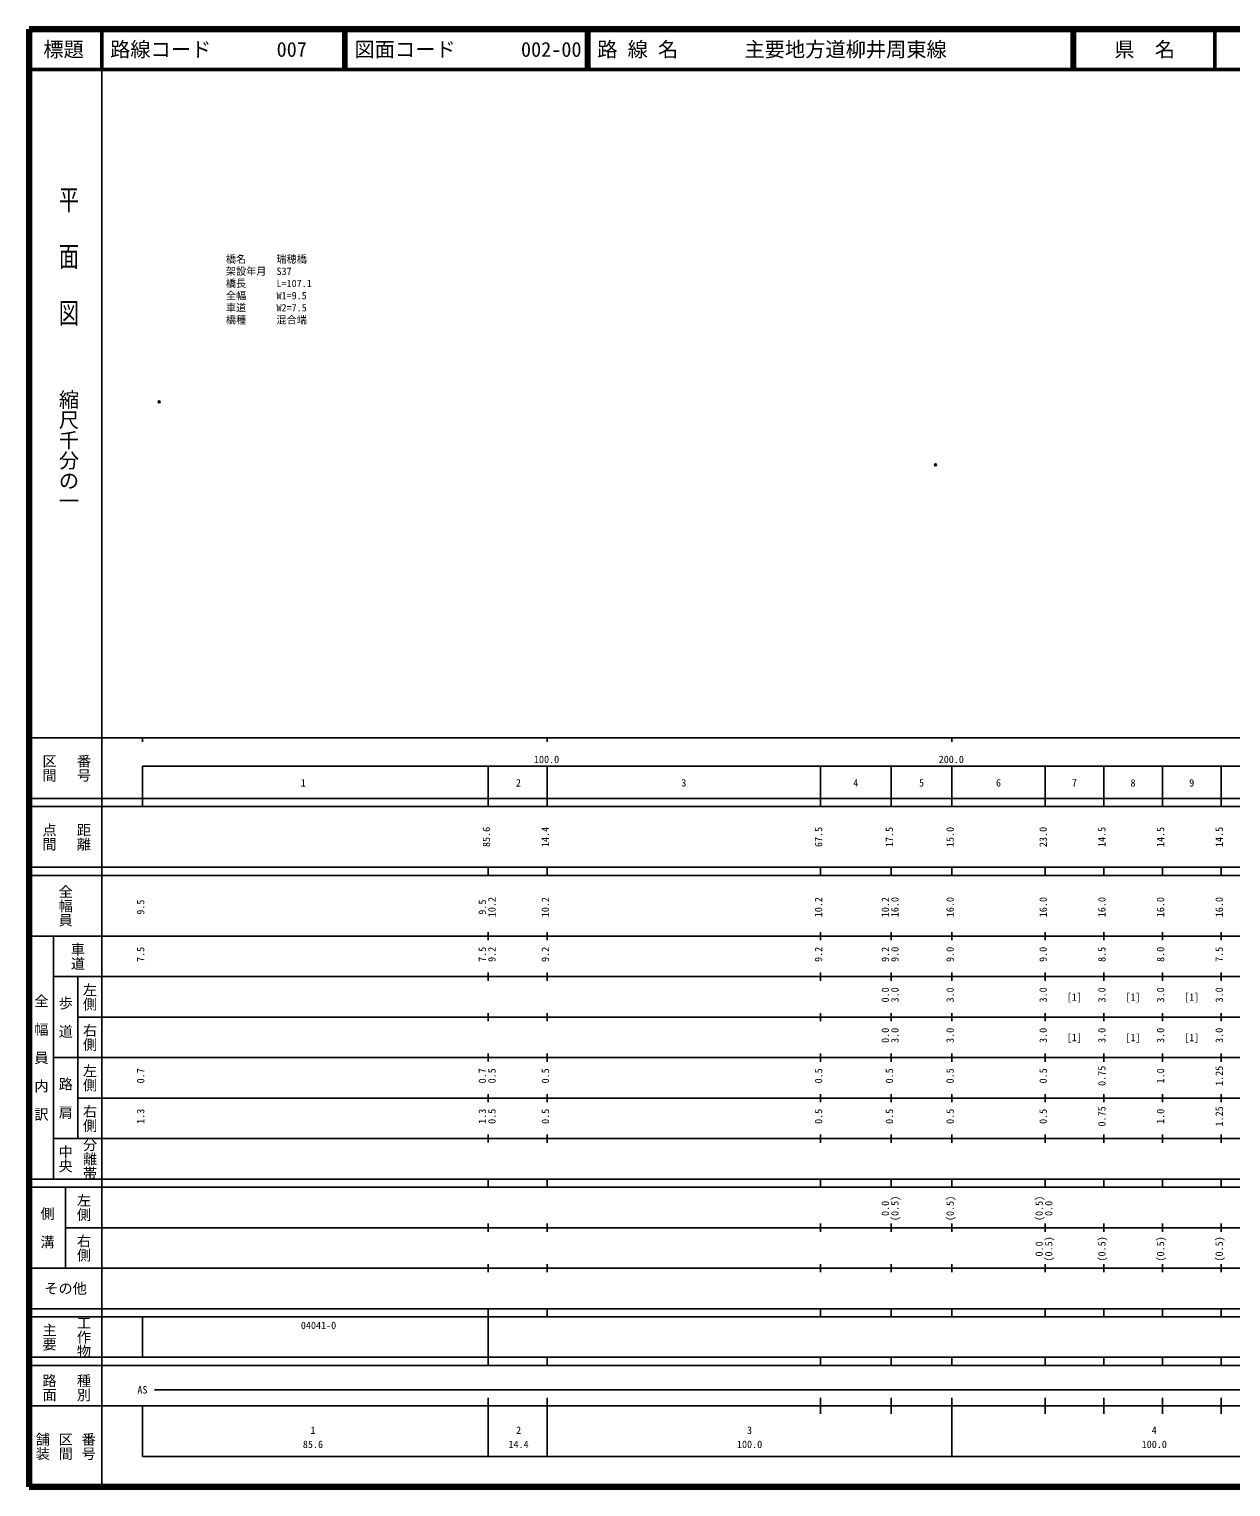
# Model space of a CAD drawing. Units: millimetres on the paper. Extents: x 40 to 680, y 20 to 380.
# Drawn here: x 40 to 336.9, y 20 to 380 of the extents above; entities that cross this region are included whole.
import ezdxf
from ezdxf.enums import TextEntityAlignment as Align

# ---------------------------------------------------------------- set-up
doc = ezdxf.new("R2010")
doc.units = ezdxf.units.MM
doc.header["$PDMODE"] = 32
doc.header["$PDSIZE"] = 0.5
for name, color, linetype in [('M-OTRS', 6, 'Continuous'), ('M-STR-HTXT', 7, 'Continuous'), ('M-TTL-TXT', 7, 'Continuous'), ('レイヤ20', 7, 'Continuous')]:
    doc.layers.add(name, color=color, linetype=linetype)
for name, color, linetype, lineweight in [('M-TTL', 2, 'Continuous', 140), ('M-TTL-BAND', 7, 'Continuous', 25), ('M-TTL-LINE', 7, 'Continuous', 50)]:
    doc.layers.add(name, color=color, linetype=linetype, lineweight=lineweight)
doc.styles.add('@ＭＳ ゴシック', font='')
doc.styles.add('ＭＳ ゴシック', font='')
doc.styles.get('@ＭＳ ゴシック').set_extended_font_data('@MS Gothic')
doc.styles.get('ＭＳ ゴシック').set_extended_font_data('MS Gothic')

msp = doc.modelspace()

# ---------------------------------------------------------------- linework, layer by layer
at = {"layer": 'M-OTRS'}
for p in [(72.123, 287.982), (263.932, 272.392)]:
    msp.add_point(p, dxfattribs=at)
at = {"layer": 'M-TTL'}
for p, q in [((40, 380), (40, 20)), ((680, 380), (40, 380)), ((40, 20), (680, 20))]:
    msp.add_line(p, q, dxfattribs=at)
at = {"layer": 'M-TTL-BAND'}
for p, q in [((58, 370), (58, 20)), ((40, 205), (579, 205)), ((68, 205), (68, 204)), ((168, 205), (168, 204)), ((268, 205), (268, 204)), ((68, 198), (579, 198)), ((68, 198), (68, 188)), ((153.435, 188.007), (153.435, 198.007)), ((168, 188), (168, 198)), ((235.5, 188), (235.5, 198)), ((253, 188), (253, 198)), ((268, 188), (268, 198)), ((291, 188), (291, 198)), ((305.5, 188), (305.5, 198)), ((320, 188), (320, 198)), ((334.5, 188), (334.5, 198)), ((40, 190), (579, 190)), ((40, 188), (579, 188)), ((40, 173), (579, 173)), ((153.435, 171.007), (153.435, 173.007)), ((168, 171), (168, 173)), ((235.5, 171), (235.5, 173)), ((253, 171), (253, 173)), ((268, 171), (268, 173)), ((291, 171), (291, 173)), ((305.5, 171), (305.5, 173)), ((320, 171), (320, 173)), ((334.5, 171), (334.5, 173)), ((40, 171), (579, 171)), ((40, 156), (579, 156)), ((46, 96), (46, 156)), ((153.435, 155.007), (153.435, 157.007)), ((168, 155), (168, 157)), ((235.5, 155), (235.5, 157)), ((253, 155), (253, 157)), ((268, 155), (268, 157)), ((291, 155), (291, 157)), ((305.5, 155), (305.5, 157)), ((320, 155), (320, 157)), ((334.5, 155), (334.5, 157)), ((46, 146), (579, 146)), ((52, 146), (52, 106)), ((153.435, 145.007), (153.435, 147.007)), ((168, 145), (168, 147)), ((235.5, 145), (235.5, 147)), ((253, 145), (253, 147)), ((268, 145), (268, 147)), ((291, 145), (291, 147)), ((305.5, 145), (305.5, 147)), ((320, 145), (320, 147)), ((334.5, 145), (334.5, 147)), ((153.435, 135.007), (153.435, 137.007)), ((168, 135), (168, 137)), ((235.5, 135), (235.5, 137)), ((253, 135), (253, 137)), ((268, 135), (268, 137)), ((291, 135), (291, 137)), ((305.5, 135), (305.5, 137)), ((320, 135), (320, 137)), ((334.5, 135), (334.5, 137)), ((52, 136), (579, 136)), ((46, 126), (579, 126)), ((153.435, 125.007), (153.435, 127.007)), ((168, 125), (168, 127)), ((235.5, 125), (235.5, 127)), ((253, 125), (253, 127)), ((268, 125), (268, 127)), ((291, 125), (291, 127)), ((305.5, 125), (305.5, 127)), ((320, 125), (320, 127)), ((334.5, 125), (334.5, 127)), ((52, 116), (579, 116)), ((153.435, 115.007), (153.435, 117.007)), ((168, 115), (168, 117)), ((235.5, 115), (235.5, 117)), ((253, 115), (253, 117)), ((268, 115), (268, 117)), ((291, 115), (291, 117)), ((305.5, 115), (305.5, 117)), ((320, 115), (320, 117)), ((334.5, 115), (334.5, 117)), ((46, 106), (579, 106)), ((153.435, 105.007), (153.435, 107.007)), ((168, 105), (168, 107)), ((235.5, 105), (235.5, 107)), ((253, 105), (253, 107)), ((268, 105), (268, 107)), ((291, 105), (291, 107)), ((305.5, 105), (305.5, 107)), ((320, 105), (320, 107)), ((334.5, 105), (334.5, 107)), ((40, 96), (579, 96)), ((40, 94), (579, 94)), ((49, 94), (49, 74)), ((153.435, 94.007), (153.435, 96.007)), ((168, 94), (168, 96)), ((235.5, 94), (235.5, 96)), ((253, 94), (253, 96)), ((268, 94), (268, 96)), ((291, 94), (291, 96)), ((305.5, 94), (305.5, 96)), ((320, 94), (320, 96)), ((334.5, 94), (334.5, 96)), ((49, 84), (579, 84)), ((153.435, 83.007), (153.435, 85.007)), ((168, 83), (168, 85)), ((235.5, 83), (235.5, 85)), ((253, 83), (253, 85)), ((268, 83), (268, 85)), ((291, 83), (291, 85)), ((305.5, 83), (305.5, 85)), ((320, 83), (320, 85)), ((334.5, 83), (334.5, 85)), ((40, 74), (579, 74)), ((153.435, 73.007), (153.435, 75.007)), ((168, 73), (168, 75)), ((235.5, 73), (235.5, 75)), ((253, 73), (253, 75)), ((268, 73), (268, 75)), ((291, 73), (291, 75)), ((305.5, 73), (305.5, 75)), ((320, 73), (320, 75)), ((334.5, 73), (334.5, 75)), ((40, 64), (579, 64)), ((40, 62), (579, 62)), ((68, 52), (68, 62)), ((153.435, 62.007), (153.435, 64.007)), ((153.435, 52.007), (153.435, 62.007)), ((168, 62), (168, 64)), ((235.5, 62), (235.5, 64)), ((253, 62), (253, 64)), ((268, 62), (268, 64)), ((291, 62), (291, 64)), ((305.5, 62), (305.5, 64)), ((320, 62), (320, 64)), ((334.5, 62), (334.5, 64)), ((40, 52), (579, 52)), ((153.435, 50.007), (153.435, 52.007)), ((168, 50), (168, 52)), ((235.5, 50), (235.5, 52)), ((253, 50), (253, 52)), ((268, 50), (268, 52)), ((291, 50), (291, 52)), ((305.5, 50), (305.5, 52)), ((320, 50), (320, 52)), ((334.5, 50), (334.5, 52)), ((40, 50), (579, 50)), ((71, 44), (500, 44)), ((40, 40), (579, 40)), ((68, 40), (68, 27.5)), ((153.435, 27.507), (153.435, 42.007)), ((168, 27.5), (168, 42)), ((235.5, 38), (235.5, 42)), ((253, 38), (253, 42)), ((268, 27.5), (268, 42)), ((291, 38), (291, 42)), ((305.5, 38), (305.5, 42)), ((320, 38), (320, 42)), ((334.5, 38), (334.5, 42)), ((68, 27.5), (579, 27.5))]:
    msp.add_line(p, q, dxfattribs=at)
at = {"layer": 'M-TTL-LINE'}
for p, q in [((58, 380), (58, 370)), ((117.75, 380), (117.75, 370)), ((118.25, 380), (118.25, 370)), ((177.75, 380), (177.75, 370)), ((178.25, 380), (178.25, 370)), ((297.75, 380), (297.75, 370)), ((298.25, 380), (298.25, 370)), ((333, 380), (333, 370)), ((40, 370), (680, 370))]:
    msp.add_line(p, q, dxfattribs=at)

# ---------------------------------------------------------------- texts
at = {"layer": 'M-STR-HTXT', "style": 'ＭＳ ゴシック'}
for s, p in [('橋名\u3000\u3000\u3000瑞穂橋', (88.617, 321.739)), ('架設年月\u3000S37', (88.617, 318.739)), ('橋長\u3000\u3000\u3000L=107.1', (88.617, 315.739)), ('全幅\u3000\u3000\u3000W1=9.5', (88.617, 312.739)), ('車道\u3000\u3000\u3000W2=7.5', (88.617, 309.739)), ('橋種\u3000\u3000\u3000混合端', (88.617, 306.739))]:
    msp.add_text(s, height=1.833, dxfattribs=at).set_placement(p, align=Align.BOTTOM_LEFT)
at = {"layer": 'M-TTL-BAND', "style": '@ＭＳ ゴシック', "width": 1.4}
msp.add_text('平  面  図', height=3.666, rotation=270, dxfattribs=at).set_placement((49.777, 306.475), align=Align.MIDDLE_RIGHT)
at = {"layer": 'M-TTL-BAND', "style": '@ＭＳ ゴシック'}
msp.add_text('縮尺千分の一', height=3.666, rotation=270, dxfattribs=at).set_placement((49.777, 261.03), align=Align.MIDDLE_RIGHT)
for s, p in [('区間', (45, 197.5)), ('番号', (53.5, 197.5)), ('点間', (45, 180.5)), ('距離', (53.5, 180.5)), ('全幅員', (49, 163.5)), ('車道', (52, 151)), ('左側', (55, 141)), ('全\u3000幅\u3000員\u3000内\u3000訳', (43, 126)), ('歩\u3000道', (49, 136)), ('右側', (55, 131)), ('左側', (55, 121)), ('路\u3000肩', (49, 116)), ('右側', (55, 111)), ('分離帯', (55, 101)), ('中央', (49, 101)), ('左側', (53.5, 89)), ('側\u3000溝', (44.5, 84)), ('右側', (53.5, 79)), ('工作物', (53.5, 57)), ('主要', (45, 57)), ('路面', (45, 44.5)), ('種別', (53.5, 44.5)), ('舗装', (43.333, 30)), ('区間', (49, 30)), ('番号', (54.667, 30))]:
    msp.add_text(s, height=2.566, rotation=270, dxfattribs=at).set_placement(p, align=Align.MIDDLE_CENTER)
at = {"layer": 'M-TTL-BAND', "style": 'ＭＳ ゴシック'}
for s, p in [('100.0', (167.844, 198.195)), ('200.0', (267.844, 198.195)), ('1', (107.75, 192.405)), ('2', (160.89, 192.405)), ('3', (201.75, 192.405)), ('4', (244.25, 192.405)), ('5', (260.5, 192.405)), ('6', (279.5, 192.405)), ('7', (298.25, 192.405)), ('8', (312.75, 192.405)), ('9', (327.25, 192.405)), ('[1]', (298.25, 139.5)), ('[1]', (312.75, 139.5)), ('[1]', (327.25, 139.5)), ('[1]', (298.25, 129.5)), ('[1]', (312.75, 129.5)), ('[1]', (327.25, 129.5)), ('AS', (68, 42.5)), ('1', (110.12, 32.523)), ('2', (160.926, 32.523)), ('3', (218, 32.523)), ('4', (318, 32.523)), ('85.6', (110.12, 29.033)), ('14.4', (160.926, 29.033)), ('100.0', (218, 29.033)), ('100.0', (318, 29.033))]:
    msp.add_text(s, height=1.833, dxfattribs=at).set_placement(p, align=Align.BOTTOM_CENTER)
for s, p in [('85.6', (154.435, 180.507)), ('14.4', (169, 180.5)), ('67.5', (236.5, 180.5)), ('17.5', (254, 180.5)), ('15.0', (269, 180.5)), ('23.0', (292, 180.5)), ('14.5', (306.5, 180.5)), ('14.5', (321, 180.5)), ('14.5', (335.5, 180.5)), ('9.5', (69, 163.174)), ('9.5', (153.435, 163.181)), ('10.2', (155.805, 163.181)), ('10.2', (169, 163.174)), ('10.2', (236.5, 163.174)), ('10.2', (253, 163.174)), ('16.0', (255.37, 163.174)), ('16.0', (269, 163.174)), ('16.0', (292, 163.174)), ('16.0', (306.5, 163.174)), ('16.0', (321, 163.174)), ('16.0', (335.5, 163.174)), ('7.5', (69, 151.5)), ('7.5', (153.435, 151.507)), ('9.2', (155.805, 151.507)), ('9.2', (169, 151.5)), ('9.2', (236.5, 151.5)), ('9.2', (253, 151.5)), ('9.0', (255.37, 151.5)), ('9.0', (269, 151.5)), ('9.0', (292, 151.5)), ('8.5', (306.5, 151.5)), ('8.0', (321, 151.5)), ('7.5', (335.5, 151.5)), ('0.0', (253, 141.5)), ('3.0', (255.37, 141.5)), ('3.0', (269, 141.5)), ('3.0', (292, 141.5)), ('3.0', (306.5, 141.5)), ('3.0', (321, 141.5)), ('3.0', (335.5, 141.5)), ('0.0', (253, 131.5)), ('3.0', (255.37, 131.5)), ('3.0', (269, 131.5)), ('3.0', (292, 131.5)), ('3.0', (306.5, 131.5)), ('3.0', (321, 131.5)), ('3.0', (335.5, 131.5)), ('0.7', (69, 121.5)), ('0.7', (153.435, 121.507)), ('0.5', (155.805, 121.507)), ('0.5', (169, 121.5)), ('0.5', (236.5, 121.5)), ('0.5', (254, 121.5)), ('0.5', (269, 121.5)), ('0.5', (292, 121.5)), ('0.75', (306.5, 121.5)), ('1.0', (321, 121.5)), ('1.25', (335.5, 121.5)), ('1.3', (69, 111.5)), ('1.3', (153.435, 111.507)), ('0.5', (155.805, 111.507)), ('0.5', (169, 111.5)), ('0.5', (236.5, 111.5)), ('0.5', (254, 111.5)), ('0.5', (269, 111.5)), ('0.5', (292, 111.5)), ('0.75', (306.5, 111.5)), ('1.0', (321, 111.5)), ('1.25', (335.5, 111.5)), ('0.0', (253, 88.764)), ('(0.5)', (255.37, 88.764)), ('(0.5)', (269, 88.764)), ('(0.5)', (291, 88.764)), ('0.0', (293.37, 88.764)), ('0.0', (291, 78.764)), ('(0.5)', (293.37, 78.764)), ('(0.5)', (306.5, 78.764)), ('(0.5)', (321, 78.764)), ('(0.5)', (335.5, 78.764))]:
    msp.add_text(s, height=1.833, rotation=90, dxfattribs=at).set_placement(p, align=Align.BOTTOM_CENTER)
msp.add_text('その他', height=2.566, dxfattribs=at).set_placement((49, 69), align=Align.MIDDLE_CENTER)
msp.add_text('04041-0', height=1.833, dxfattribs=at).set_placement((107.134, 58.405), align=Align.BOTTOM_LEFT)
at = {"layer": 'M-TTL-TXT', "style": 'ＭＳ ゴシック'}
for s, p in [('標題', (48.5, 375)), ('県\u3000名', (315.625, 375))]:
    msp.add_text(s, height=3.666, dxfattribs=at).set_placement(p, align=Align.MIDDLE_CENTER)
for s, p in [('路線コード', (60, 375)), ('007', (101.142, 375)), ('007', (101.142, 375)), ('007', (101.142, 375)), ('図面コード', (120.38, 375)), ('002-00', (161.521, 375)), ('路 線 名', (180.38, 375)), ('主要地方道柳井周東線', (216.734, 375))]:
    msp.add_text(s, height=3.666, dxfattribs=at).set_placement(p, align=Align.MIDDLE_LEFT)
at = {"layer": 'レイヤ20', "style": 'ＭＳ ゴシック'}
for s, p in [('0.0', (253, 88.764)), ('(0.5)', (255.37, 88.764)), ('(0.5)', (269, 88.764)), ('(0.5)', (291, 88.764)), ('0.0', (293.37, 88.764)), ('0.0', (291, 78.764)), ('(0.5)', (293.37, 78.764)), ('(0.5)', (306.5, 78.764)), ('(0.5)', (321, 78.764)), ('(0.5)', (335.5, 78.764))]:
    msp.add_text(s, height=1.833, rotation=90, dxfattribs=at).set_placement(p, align=Align.BOTTOM_CENTER)

doc.saveas('drawing.dxf')
